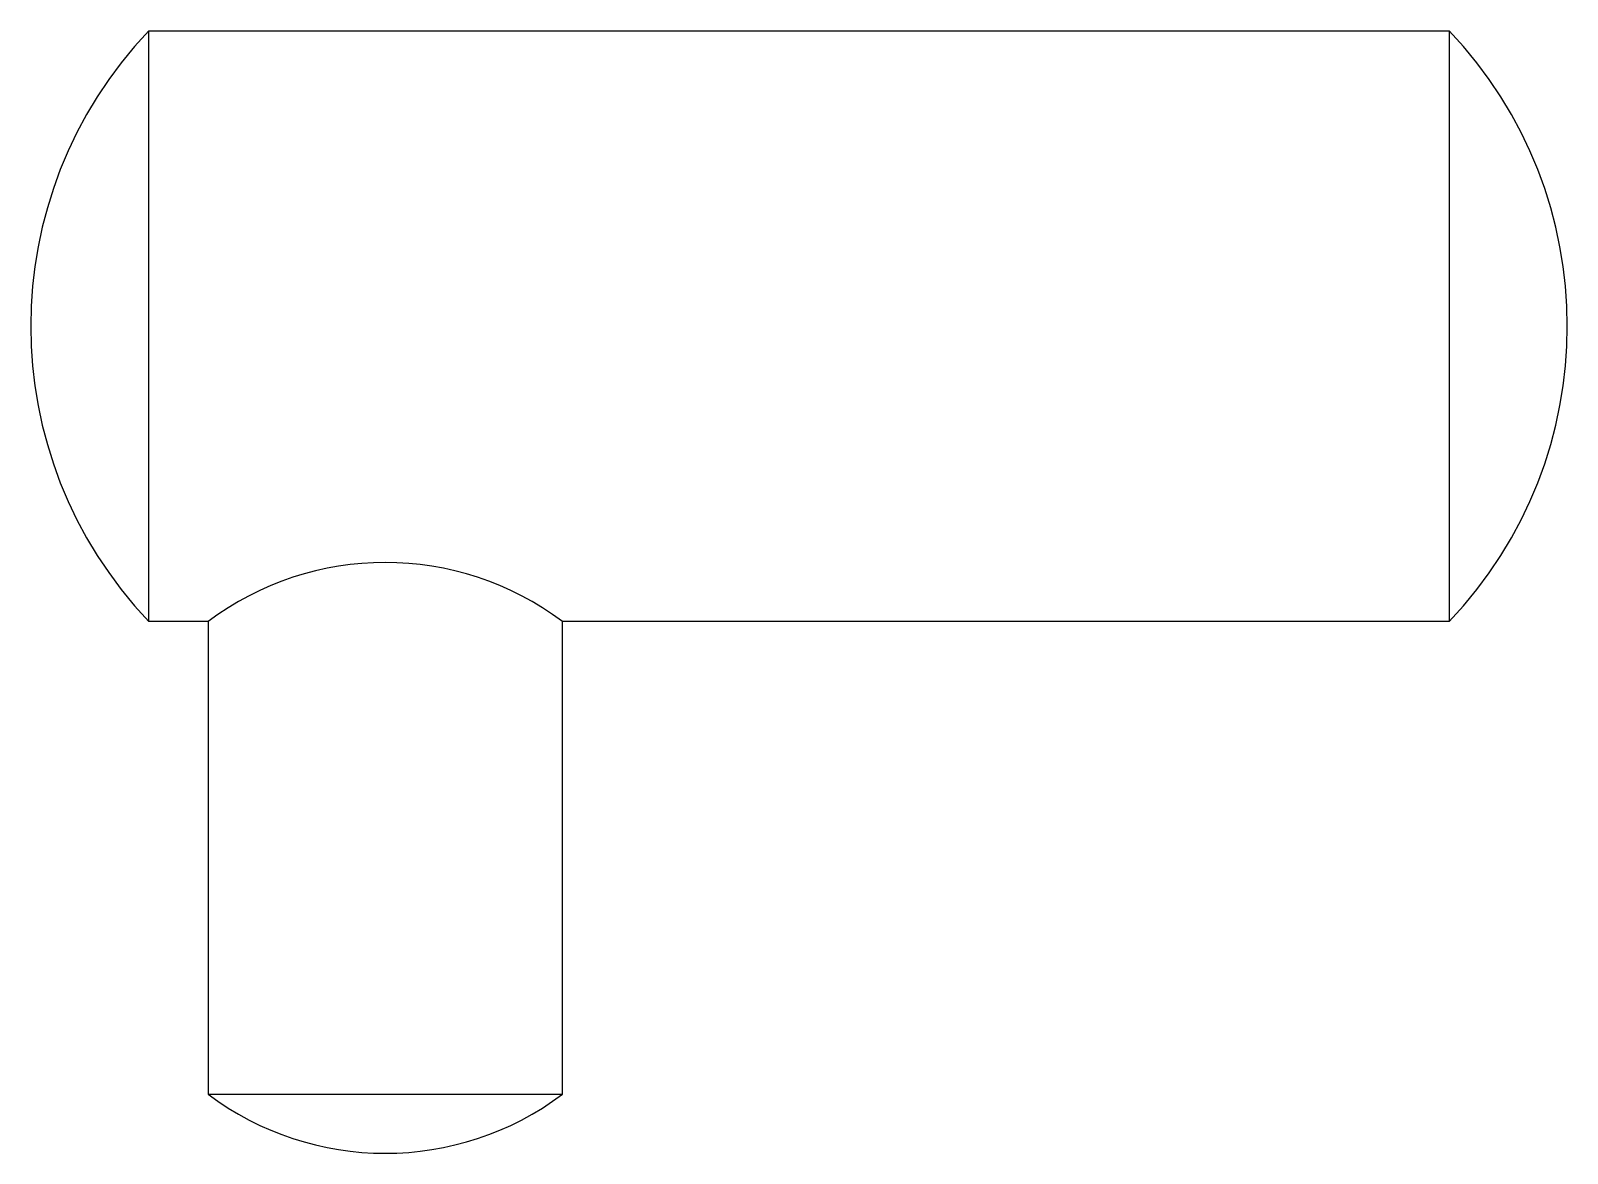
# Model space of a CAD drawing. Header units: millimetres. Extents: x -10094.36 to -10091.11, y 41.01 to 43.38.
import ezdxf

# ---------------------------------------------------------------- set-up
doc = ezdxf.new("R2010")
doc.units = ezdxf.units.MM
doc.header["$LTSCALE"] = 10
doc.layers.add('Tub_equipamentos', color=3, linetype='Continuous')

msp = doc.modelspace()

# ---------------------------------------------------------------- linework, layer by layer
at = {"layer": 'Tub_equipamentos'}
for p, q in [((-10094.1107, 42.1338), (-10094.1107, 43.3838)), ((-10094.1107, 43.3838), (-10091.3607, 43.3838)), ((-10091.3607, 43.3838), (-10091.3607, 42.1338)), ((-10093.9857, 42.1338), (-10093.9857, 41.1338)), ((-10093.2357, 41.1338), (-10093.2357, 42.1338)), ((-10091.3607, 42.1338), (-10093.2357, 42.1338)), ((-10093.9857, 41.1338), (-10093.2357, 41.1338))]:
    msp.add_line(p, q, dxfattribs=at)
msp.add_lwpolyline([(-10093.9857, 42.1338), (-10094.1107, 42.1338)], dxfattribs=at)
for centre, radius, start, end in [((-10093.4544, 42.7588), 0.9062, 136.3972, 223.6028), ((-10092.0169, 42.7588), 0.9063, 316.3972, 43.6028), ((-10093.6107, 41.6338), 0.625, 53.1301, 126.8699), ((-10093.6107, 41.6338), 0.625, 233.1301, 306.8699)]:
    msp.add_arc(centre, radius, start, end, dxfattribs=at)

doc.saveas('drawing.dxf')
